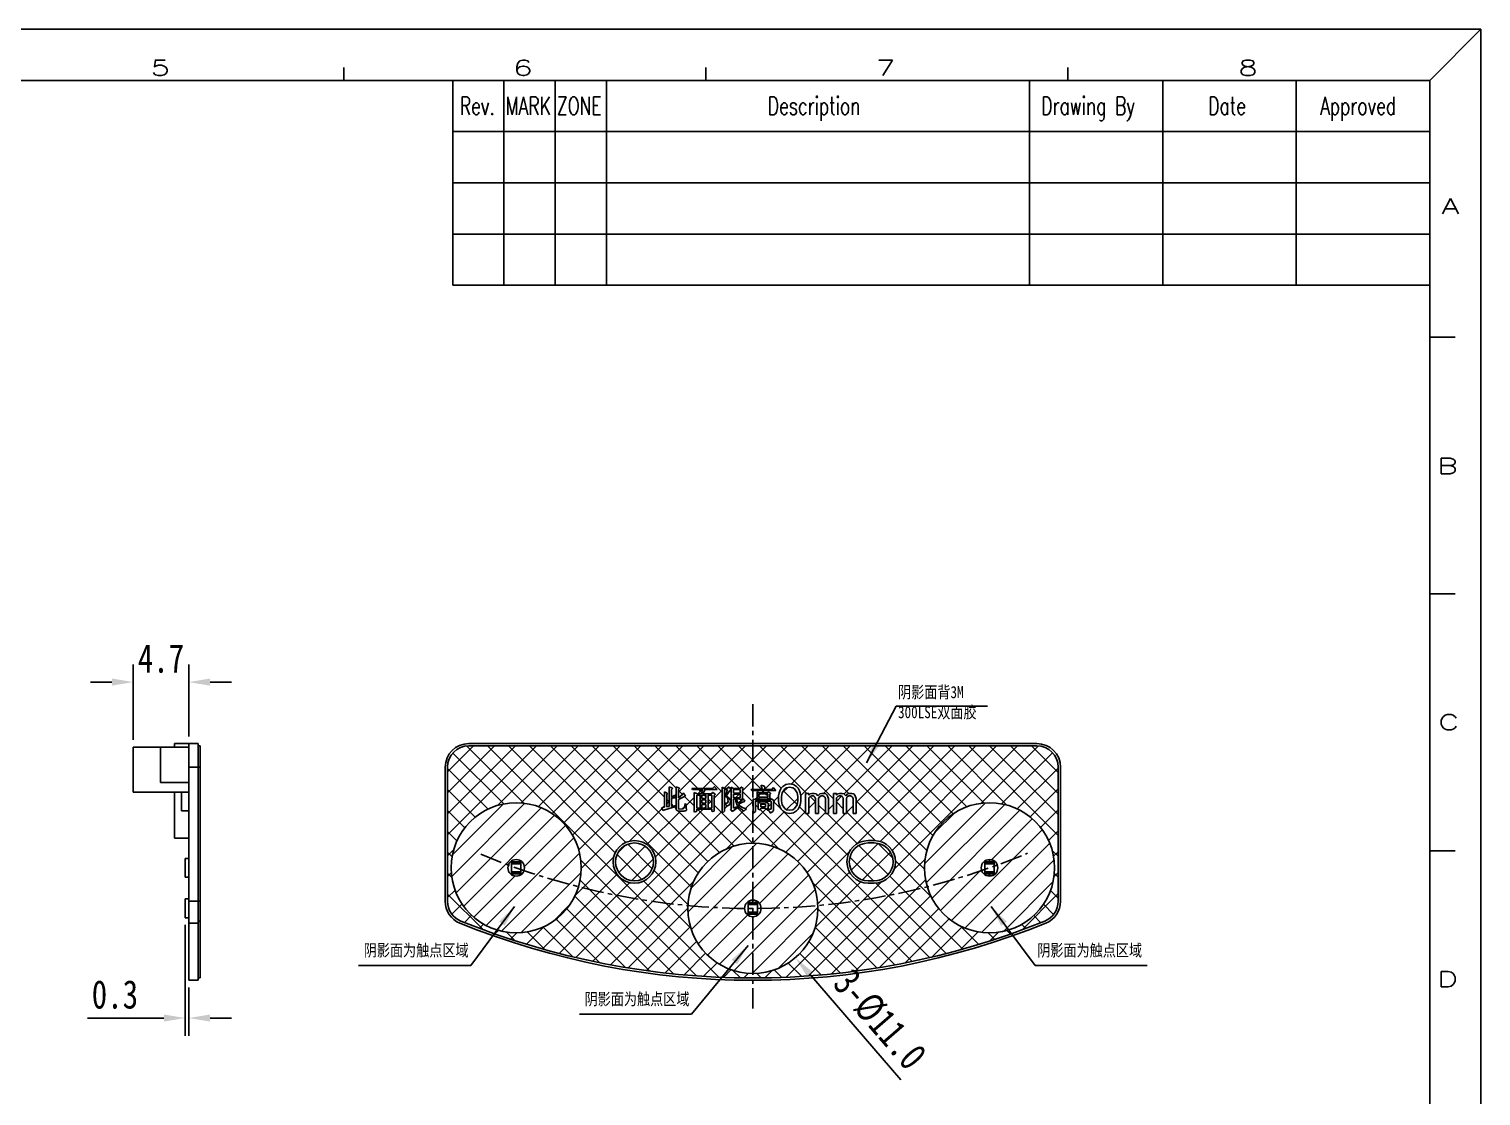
# Model space of a CAD drawing. Header units: inches. Extents: x 847 to 1105, y -1630 to -1447.
# Drawn here: x 981.9 to 1104.6, y -1537.6 to -1447.5 of the extents above; entities that cross this region are included whole.
import ezdxf

# ---------------------------------------------------------------- set-up
doc = ezdxf.new("R2010")
doc.units = ezdxf.units.IN
doc.header["$LTSCALE"] = 5
doc.header["$MEASUREMENT"] = 0
doc.header["$PDMODE"] = 3
doc.header["$PDSIZE"] = 0.3125
doc.linetypes.add('CENTER', pattern=[0.6, 0.375, -0.075, 0.075, -0.075])
doc.linetypes.add('CENTER2', pattern=[28.575, 19.05, -3.175, 3.175, -3.175])
doc.layers.get('0').update_dxf_attribs({"linetype": 'CONTINUOUS'})
doc.layers.get('Defpoints').update_dxf_attribs({"linetype": 'CONTINUOUS'})
for name, color, linetype in [('01___PRT_ALL_DTM_PLN', 7, 'CONTINUOUS'), ('02___PRT_ALL_AXES', 7, 'CONTINUOUS'), ('03___PRT_ALL_CURVES', 7, 'CONTINUOUS'), ('TEXT', 3, 'CONTINUOUS'), ('TITLE', 5, 'CONTINUOUS')]:
    doc.layers.add(name, color=color, linetype=linetype)
doc.layers.add('CENTER', color=1, linetype='CENTER2', lineweight=15)
doc.styles.add('Design', font='', dxfattribs={"width": 0.8})
doc.styles.add('Form', font='romans.shx', dxfattribs={"width": 0.7})
doc.styles.get("Standard").update_dxf_attribs({"font": 'STSONG.TTF', "width": 0.8})
doc.styles.get('Design').set_extended_font_data('SimSun')
doc.dimstyles.get("Standard").update_dxf_attribs({"dimscale": 0.3, "dimtxt": 8, "dimasz": 6, "dimexe": 5, "dimexo": 2, "dimgap": 2.5, "dimtad": 1, "dimdec": 1, "dimzin": 4, "dimdsep": 46, "dimtxsty": 'Standard', "dimcen": 0.09, "dimclrd": 3, "dimclre": 3, "dimclrt": 3, "dimadec": 0, "dimazin": 0, "dimtp": 0.01, "dimtm": 0.01, "dimtfac": 1, "dimtdec": 1, "dimtix": 1, "dimtofl": 0, "dimtmove": 0, "dimatfit": 3, "dimfxl": 1, "dimtolj": 1, "dimtzin": 4, "dimarcsym": 0})

# ---------------------------------------------------------------- blocks, each defined once
blk = doc.blocks.new('10')
at = {"layer": 'TITLE', "color": 0}
for p, q in [((-816.31, -29.01), (-1113.31, -29.01)), ((-816.31, -29.01), (-821.3, -34.01)), ((-816.31, -239.02), (-816.31, -29.01))]:
    blk.add_line(p, q, dxfattribs=at)
at = {"layer": 'TITLE', "color": 5}
for p, q in [((-927.03, -34.01), (-927.03, -32.76)), ((-821.3, -34.01), (-1103.3, -34.01)), ((-916.44, -53.96), (-916.44, -34.01)), ((-911.45, -53.96), (-911.45, -34.01)), ((-911.45, -53.96), (-911.45, -34.01)), ((-906.46, -53.96), (-906.46, -34.01)), ((-901.46, -53.96), (-901.46, -34.01)), ((-860.26, -53.96), (-860.26, -34.01)), ((-847.27, -53.96), (-847.27, -34.01)), ((-834.29, -53.96), (-834.29, -34.01)), ((-821.3, -234.02), (-821.3, -34.01)), ((-821.3, -39), (-916.44, -39)), ((-821.3, -44), (-916.44, -44)), ((-821.3, -48.99), (-916.44, -48.99)), ((-916.44, -53.96), (-821.3, -53.96)), ((-821.3, -59.01), (-818.81, -59.01)), ((-821.3, -84.01), (-818.81, -84.01)), ((-821.3, -109.01), (-818.81, -109.01))]:
    blk.add_line(p, q, dxfattribs=at)
at = {"layer": 'TITLE', "color": 251}
for p, q in [((-891.78, -34.01), (-891.78, -32.76)), ((-856.53, -34.01), (-856.53, -32.76))]:
    blk.add_line(p, q, dxfattribs=at)
at = {"layer": 'TITLE', "color": 6, "style": 'Form', "width": 1.5}
for s, p in [('5', (-945.87, -33.54)), ('6', (-910.57, -33.54)), ('7', (-875.24, -33.54)), ('8', (-839.96, -33.54)), ('A', (-820.14, -47)), ('B', (-820.56, -72.3)), ('C', (-820.46, -97.25)), ('D', (-820.56, -122.26))]:
    blk.add_text(s, height=1.5, dxfattribs=at).set_placement(p)
at = {"layer": 'TITLE', "color": 0, "style": 'Form', "width": 0.7}
for s, p in [('Rev.', (-915.74, -37.36)), ('MARK', (-911.27, -37.36)), ('ZONE', (-906.28, -37.36)), ('Description', (-885.75, -37.36)), ('Drawing By', (-859.12, -37.36)), ('Date', (-842.86, -37.36)), ('Approved', (-831.96, -37.36))]:
    blk.add_text(s, height=1.748, dxfattribs=at).set_placement(p)
at = {"layer": 'TITLE', "color": 3, "ltscale": 10, "style": 'Design', "width": 0.8}
for tag, p in [('SCALE', (-843.55, -222.57)), ('SHEET', (-830.42, -227.68)), ('UNITS', (-909.5, -232.53)), ('REV', (-828.94, -232.54))]:
    blk.add_attdef(tag, p, '', height=2, dxfattribs=at)
blk = doc.blocks.new('*D4')
at = {"layer": '01___PRT_ALL_DTM_PLN', "color": 3, "lineweight": -2, "transparency": 16777216}
for p, q in [((995.14, -1523.19), (995.14, -1532.55)), ((995.44, -1528.46), (995.44, -1532.55)), ((993.34, -1531.05), (986.87, -1531.05)), ((997.24, -1531.05), (999.04, -1531.05))]:
    blk.add_line(p, q, dxfattribs=at)
at = {"layer": '01___PRT_ALL_DTM_PLN', "color": 3, "transparency": 16777216}
for points in [[(993.34, -1531.35), (993.34, -1530.75), (995.14, -1531.05)], [(997.24, -1530.75), (997.24, -1531.35), (995.44, -1531.05)]]:
    blk.add_solid(points, dxfattribs=at)
at = {"layer": 'Defpoints', "color": 0, "transparency": 16777216}
for p in [(995.14, -1522.59), (995.44, -1527.86), (995.44, -1531.05)]:
    blk.add_point(p, dxfattribs=at)
at = {"layer": '01___PRT_ALL_DTM_PLN', "color": 3, "transparency": 16777216, "insert": (989.2, -1529.07), "char_height": 2.4, "attachment_point": 5}
blk.add_mtext('\\A1;0.3', dxfattribs=at)
blk = doc.blocks.new('*D5')
at = {"layer": '01___PRT_ALL_DTM_PLN', "color": 3, "lineweight": -2, "transparency": 16777216}
for p, q in [((990.74, -1507.56), (990.74, -1501.17)), ((995.44, -1507.26), (995.44, -1501.17)), ((988.94, -1502.67), (987.14, -1502.67)), ((997.24, -1502.67), (999.04, -1502.67))]:
    blk.add_line(p, q, dxfattribs=at)
at = {"layer": '01___PRT_ALL_DTM_PLN', "color": 3, "transparency": 16777216}
for points in [[(988.94, -1502.97), (988.94, -1502.37), (990.74, -1502.67)], [(997.24, -1502.37), (997.24, -1502.97), (995.44, -1502.67)]]:
    blk.add_solid(points, dxfattribs=at)
at = {"layer": 'Defpoints', "color": 0, "transparency": 16777216}
for p in [(990.74, -1502.67), (995.44, -1507.86), (990.74, -1508.16)]:
    blk.add_point(p, dxfattribs=at)
at = {"layer": '01___PRT_ALL_DTM_PLN', "color": 3, "transparency": 16777216, "insert": (993.09, -1500.69), "char_height": 2.4, "attachment_point": 5}
blk.add_mtext('\\A1;4.7', dxfattribs=at)
blk = doc.blocks.new('*D17')
at = {"layer": '01___PRT_ALL_DTM_PLN', "color": 3, "lineweight": -2, "transparency": 16777216}
for p, q in [((1043.09, -1521.79), (1043.14, -1521.79)), ((1043.11, -1521.82), (1043.11, -1521.77)), ((1055.61, -1536.26), (1047.89, -1527.32))]:
    blk.add_line(p, q, dxfattribs=at)
at = {"layer": '01___PRT_ALL_DTM_PLN', "color": 3, "transparency": 16777216}
blk.add_solid([(1048.11, -1527.12), (1047.66, -1527.51), (1046.71, -1525.96)], dxfattribs=at)
at = {"layer": 'Defpoints', "color": 0, "transparency": 16777216}
for p in [(1039.52, -1517.63), (1046.71, -1525.96)]:
    blk.add_point(p, dxfattribs=at)
at = {"layer": '01___PRT_ALL_DTM_PLN', "color": 3, "transparency": 16777216, "insert": (1053.84, -1531.17), "char_height": 2.4, "attachment_point": 5, "rotation": 310.8348}
blk.add_mtext('3-\\A1;%%c11.0', dxfattribs=at)

msp = doc.modelspace()

# ---------------------------------------------------------------- hatches: boundary and pattern name
at = {"layer": '01___PRT_ALL_DTM_PLN'}
h = msp.add_hatch(dxfattribs=at)
h.set_pattern_fill('ANSI37', color=4, scale=10, style=0)
h.set_pattern_definition([(45, (-422.3956, -1.3329), (-0.8838835, 0.8838835), []), (135, (-422.3956, -1.3329), (-0.8838835, -0.8838835), [])])
h.paths.add_polyline_path([(1043.11, -1508.06), (1019.11, -1508.06, 0.414214), (1017.31, -1509.86), (1017.31, -1521.19, 0.305615), (1018.44, -1522.86, 0.096396), (1043.11, -1527.66), (1043.11, -1527.29, -0.414214), (1037.61, -1521.79, -0.011475), (1037.62, -1521.54, -0.039176), (1028.38, -1519.95, -0.862695), (1017.61, -1518.36, -1), (1028.61, -1518.36, -0.073713), (1028.38, -1519.95, 0.039176), (1037.62, -1521.54, -0.400833), (1043.11, -1516.29), (1043.11, -1511.83), (1043.02, -1511.83), (1042.94, -1511.75), (1043.11, -1511.75)])
h.paths.add_polyline_path([(1036.03, -1511.51), (1036.31, -1511.63), (1036.31, -1511.67), (1036.23, -1511.75), (1036.23, -1512.38), (1036.31, -1512.38), (1036.43, -1512.26), (1036.47, -1512.26), (1036.59, -1512.42), (1036.59, -1512.46), (1036.23, -1512.46), (1036.23, -1513.18), (1036.59, -1513.1), (1036.59, -1513.18), (1035.68, -1513.45), (1035.52, -1513.53), (1035.4, -1513.29), (1035.64, -1513.25), (1035.64, -1511.95), (1035.88, -1512.06), (1035.88, -1512.1), (1035.84, -1512.18), (1035.84, -1513.22), (1036.03, -1513.18)], flags=16)
h.paths.add_polyline_path([(1036.63, -1511.51), (1036.91, -1511.63), (1036.91, -1511.67), (1036.83, -1511.75), (1036.83, -1512.46), (1037.19, -1512.14), (1037.23, -1512.06), (1037.26, -1512.06), (1037.42, -1512.3), (1037.23, -1512.38), (1036.83, -1512.58), (1036.83, -1513.37), (1036.87, -1513.41), (1037.23, -1513.37), (1037.3, -1513.29), (1037.42, -1512.94), (1037.46, -1512.98), (1037.46, -1513.37), (1037.54, -1513.41), (1037.46, -1513.53), (1037.3, -1513.57), (1036.83, -1513.57), (1036.71, -1513.53), (1036.63, -1513.45)], flags=16)
h.paths.add_polyline_path([(1037.94, -1511.67), (1039.69, -1511.67), (1039.84, -1511.51), (1039.88, -1511.51), (1040.08, -1511.75), (1039.09, -1511.75), (1038.89, -1512.1), (1039.61, -1512.1), (1039.69, -1511.99), (1039.73, -1511.99), (1039.92, -1512.14), (1039.92, -1512.18), (1039.84, -1512.26), (1039.84, -1513.57), (1039.69, -1513.61), (1039.65, -1513.57), (1039.65, -1513.41), (1038.38, -1513.41), (1038.38, -1513.57), (1038.18, -1513.65), (1038.14, -1513.61), (1038.14, -1511.99), (1038.42, -1512.1), (1038.77, -1512.1), (1038.85, -1511.75), (1038.02, -1511.75)], flags=16)
h.paths.add_polyline_path([(1038.38, -1512.22), (1038.65, -1512.22), (1038.65, -1513.33), (1038.38, -1513.33)], flags=0)
h.paths.add_polyline_path([(1038.81, -1512.22), (1039.13, -1512.22), (1039.13, -1512.5), (1038.81, -1512.5)], flags=0)
h.paths.add_polyline_path([(1038.81, -1512.62), (1039.13, -1512.62), (1039.13, -1512.9), (1038.81, -1512.9)], flags=0)
h.paths.add_polyline_path([(1038.81, -1513.02), (1039.13, -1513.02), (1039.13, -1513.33), (1038.81, -1513.33)], flags=0)
h.paths.add_polyline_path([(1039.33, -1512.22), (1039.65, -1512.22), (1039.65, -1513.33), (1039.33, -1513.33)], flags=0)
h.paths.add_polyline_path([(1040.52, -1511.55), (1040.72, -1511.67), (1040.96, -1511.67), (1041.03, -1511.55), (1041.07, -1511.55), (1041.27, -1511.71), (1041.27, -1511.55), (1041.47, -1511.67), (1042.03, -1511.67), (1042.11, -1511.55), (1042.15, -1511.55), (1042.3, -1511.67), (1042.3, -1511.71), (1042.23, -1511.79), (1042.23, -1512.54), (1042.07, -1512.62), (1042.03, -1512.62), (1042.03, -1512.54), (1041.71, -1512.54), (1041.79, -1512.74), (1041.87, -1512.9), (1042.23, -1512.62), (1042.26, -1512.54), (1042.3, -1512.54), (1042.42, -1512.74), (1042.34, -1512.78), (1042.23, -1512.82), (1041.91, -1512.98), (1042.03, -1513.14), (1042.3, -1513.29), (1042.54, -1513.37), (1042.58, -1513.41), (1042.46, -1513.45), (1042.34, -1513.57), (1041.99, -1513.29), (1041.88, -1513.17), (1041.87, -1513.18), (1041.87, -1513.25), (1041.63, -1513.41), (1041.43, -1513.57), (1041.35, -1513.61), (1041.23, -1513.41), (1041.27, -1513.41), (1041.27, -1511.75), (1041.15, -1511.83), (1040.88, -1512.26), (1041.07, -1512.46), (1041.19, -1512.62), (1041.23, -1512.74), (1041.19, -1512.86), (1041.15, -1513.02), (1041.03, -1513.1), (1040.92, -1513.14), (1040.88, -1513.14), (1040.88, -1513.06), (1040.8, -1512.98), (1040.72, -1512.94), (1040.72, -1513.57), (1040.6, -1513.69), (1040.52, -1513.65)], flags=16)
h.paths.add_polyline_path([(1040.72, -1511.75), (1040.96, -1511.75), (1040.8, -1512.26), (1040.8, -1512.3), (1040.96, -1512.46), (1041, -1512.62), (1041.03, -1512.74), (1040.96, -1512.9), (1040.72, -1512.9)], flags=16)
h.paths.add_polyline_path([(1041.47, -1511.75), (1042.03, -1511.75), (1042.03, -1512.06), (1041.47, -1512.06)], flags=0)
h.paths.add_polyline_path([(1041.47, -1512.14), (1042.03, -1512.14), (1042.03, -1512.46), (1041.47, -1512.46)], flags=0)
h.paths.add_polyline_path([(1034.91, -1517.86, -1), (1031.31, -1517.86, -1)], flags=16)
h.paths.add_polyline_path([(1034.71, -1517.86, -1), (1031.51, -1517.86, -1)], flags=0)
h.paths.add_polyline_path([(1068.91, -1509.86, 0.414214), (1067.11, -1508.06), (1043.11, -1508.06), (1043.11, -1511.75), (1043.93, -1511.75), (1043.89, -1511.71), (1043.85, -1511.51), (1043.81, -1511.43), (1043.81, -1511.39), (1044.01, -1511.43), (1044.09, -1511.47), (1044.14, -1511.61), (1044.09, -1511.75), (1044.73, -1511.75), (1044.8, -1511.59), (1044.84, -1511.59), (1045.04, -1511.83), (1043.11, -1511.83), (1043.11, -1512.53), (1043.34, -1512.62), (1044.61, -1512.62), (1044.69, -1512.54), (1044.92, -1512.7), (1044.92, -1512.74), (1044.84, -1512.82), (1044.84, -1513.49), (1044.8, -1513.61), (1044.57, -1513.73), (1044.57, -1513.69), (1044.49, -1513.57), (1044.45, -1513.53), (1044.37, -1513.49), (1044.33, -1513.45), (1044.37, -1513.41), (1044.65, -1513.41), (1044.65, -1512.74), (1043.34, -1512.74), (1043.34, -1513.61), (1043.11, -1513.75), (1043.11, -1516.29, -0.400833), (1048.61, -1521.54, 0.039176), (1057.85, -1519.95, -0.073713), (1057.61, -1518.36, -1), (1068.61, -1518.36, -0.862695), (1057.85, -1519.95, -0.039176), (1048.61, -1521.54, -0.011475), (1048.61, -1521.79, -0.414214), (1043.11, -1527.29), (1043.11, -1527.66, 0.096396), (1067.79, -1522.86, 0.305615), (1068.91, -1521.19)])
h.paths.add_polyline_path([(1049.13, -1512.07), (1049.29, -1512.12), (1049.4, -1512.23), (1049.5, -1512.49), (1049.5, -1513.77), (1049.24, -1513.77), (1049.24, -1512.49), (1049.19, -1512.39), (1049.13, -1512.33), (1049.03, -1512.28), (1048.87, -1512.28), (1048.77, -1512.33), (1048.72, -1512.39), (1048.67, -1512.49), (1048.67, -1513.77), (1048.41, -1513.77), (1048.41, -1512.49), (1048.35, -1512.39), (1048.3, -1512.33), (1048.2, -1512.28), (1048.09, -1512.28), (1047.94, -1512.33), (1047.83, -1512.44), (1047.83, -1513.77), (1047.57, -1513.77), (1047.57, -1512.07), (1047.83, -1512.07), (1047.83, -1512.23), (1047.94, -1512.12), (1048.09, -1512.07), (1048.3, -1512.07), (1048.46, -1512.12), (1048.61, -1512.28), (1048.77, -1512.12), (1048.93, -1512.07)], flags=16)
h.paths.add_polyline_path([(1049.92, -1512.07), (1050.18, -1512.07), (1050.18, -1512.23), (1050.28, -1512.12), (1050.44, -1512.07), (1050.65, -1512.07), (1050.8, -1512.12), (1050.96, -1512.28), (1051.11, -1512.12), (1051.27, -1512.07), (1051.48, -1512.07), (1051.63, -1512.12), (1051.74, -1512.23), (1051.84, -1512.49), (1051.84, -1513.77), (1051.58, -1513.77), (1051.58, -1512.49), (1051.53, -1512.39), (1051.48, -1512.33), (1051.37, -1512.28), (1051.22, -1512.28), (1051.11, -1512.33), (1051.06, -1512.39), (1051.01, -1512.49), (1051.01, -1513.77), (1050.75, -1513.77), (1050.75, -1512.49), (1050.7, -1512.39), (1050.65, -1512.33), (1050.54, -1512.28), (1050.44, -1512.28), (1050.28, -1512.33), (1050.18, -1512.44), (1050.18, -1513.77), (1049.92, -1513.77)], flags=16)
h.paths.add_polyline_path([(1047.05, -1511.86), (1047.1, -1512.02), (1047.16, -1512.28), (1047.16, -1512.76), (1047.1, -1513.03), (1047.05, -1513.19), (1046.95, -1513.4), (1046.79, -1513.56), (1046.53, -1513.72), (1046.22, -1513.77), (1045.91, -1513.72), (1045.65, -1513.56), (1045.49, -1513.4), (1045.38, -1513.19), (1045.33, -1513.03), (1045.28, -1512.76), (1045.28, -1512.28), (1045.33, -1512.02), (1045.38, -1511.86), (1045.49, -1511.64), (1045.65, -1511.48), (1045.91, -1511.32), (1046.22, -1511.27), (1046.53, -1511.32), (1046.79, -1511.48), (1046.95, -1511.64)], flags=16)
h.paths.add_polyline_path([(1046.84, -1512.02), (1046.9, -1512.33), (1046.9, -1512.71), (1046.84, -1513.03), (1046.63, -1513.35), (1046.48, -1513.45), (1046.22, -1513.5), (1045.96, -1513.45), (1045.8, -1513.35), (1045.59, -1513.03), (1045.54, -1512.71), (1045.54, -1512.33), (1045.59, -1512.02), (1045.8, -1511.7), (1045.96, -1511.59), (1046.22, -1511.54), (1046.48, -1511.59), (1046.63, -1511.7)], flags=0)
h.paths.add_polyline_path([(1044.61, -1512.06), (1044.61, -1512.1), (1044.53, -1512.18), (1044.53, -1512.5), (1044.41, -1512.58), (1044.37, -1512.54), (1044.37, -1512.46), (1043.61, -1512.46), (1043.61, -1512.54), (1043.46, -1512.58), (1043.46, -1511.95), (1043.65, -1512.02), (1044.33, -1512.02), (1044.41, -1511.95)], flags=16)
h.paths.add_polyline_path([(1044.37, -1512.1), (1044.37, -1512.38), (1043.61, -1512.38), (1043.61, -1512.1)], flags=0)
h.paths.add_polyline_path([(1044.49, -1512.98), (1044.45, -1512.98), (1044.41, -1513.06), (1044.41, -1513.33), (1044.25, -1513.41), (1044.21, -1513.41), (1044.17, -1513.33), (1043.77, -1513.33), (1043.77, -1513.41), (1043.61, -1513.45), (1043.57, -1513.41), (1043.57, -1512.82), (1043.77, -1512.9), (1044.17, -1512.9), (1044.25, -1512.78), (1044.25, -1512.82)], flags=16)
h.paths.add_polyline_path([(1044.17, -1512.98), (1044.17, -1513.22), (1043.77, -1513.22), (1043.77, -1512.98)], flags=16)
h.paths.add_polyline_path([(1052.86, -1516.06), (1053.36, -1516.06, -1), (1053.36, -1519.66), (1052.86, -1519.66, -1)], flags=16)
h.paths.add_polyline_path([(1052.86, -1516.26), (1053.36, -1516.26, -1), (1053.36, -1519.46), (1052.86, -1519.46, -1)], flags=0)
h = msp.add_hatch(dxfattribs=at)
h.set_pattern_fill('ANSI31', color=3, scale=10, style=0)
h.paths.add_polyline_path([(1017.61, -1518.36, 0.862695), (1028.38, -1519.95, -0.020032), (1023.78, -1518.59, -0.845376), (1022.41, -1518.36, -1), (1023.81, -1518.36, -0.08379), (1023.78, -1518.59, 0.020032), (1028.38, -1519.95, 0.073713), (1028.61, -1518.36, 1)])
h.paths.add_polyline_path([(1043.11, -1516.29, 0.400833), (1037.62, -1521.54, 0.020032), (1042.41, -1521.79, -0.412504), (1043.11, -1521.09)])
h.paths.add_polyline_path([(1057.61, -1518.36, 0.073713), (1057.85, -1519.95, 0.020032), (1062.45, -1518.59, -0.08379), (1062.41, -1518.36, -1), (1063.81, -1518.36, -0.845376), (1062.45, -1518.59, -0.020032), (1057.85, -1519.95, 0.862695), (1068.61, -1518.36, 1)])
h.paths.add_polyline_path([(1043.11, -1516.29), (1043.11, -1521.09, -0.412504), (1043.81, -1521.79, 0.020032), (1048.61, -1521.54, 0.400833)])
h.paths.add_polyline_path([(1048.61, -1521.79, 0.011475), (1048.61, -1521.54, -0.020032), (1043.81, -1521.79, -0.415925), (1043.11, -1522.49), (1043.11, -1527.29, 0.414214)])
h.paths.add_polyline_path([(1043.11, -1522.49, -0.415925), (1042.41, -1521.79, -0.020032), (1037.62, -1521.54, 0.011475), (1037.61, -1521.79, 0.414214), (1043.11, -1527.29)])

# ---------------------------------------------------------------- linework, layer by layer
at = {"color": 7, "linetype": 'Continuous'}
for p, q in [((994.24, -1508.16), (994.24, -1507.86)), ((996.24, -1507.86), (994.24, -1507.86)), ((995.44, -1527.86), (995.44, -1507.86)), ((996.24, -1507.86), (996.24, -1527.86)), ((1067.11, -1507.86), (1019.11, -1507.86)), ((990.74, -1511.96), (990.74, -1508.16)), ((995.44, -1508.16), (990.74, -1508.16)), ((993.04, -1511.16), (993.04, -1508.16)), ((996.24, -1509.86), (995.44, -1509.86)), ((1017.11, -1509.86), (1017.11, -1521.19)), ((1069.11, -1521.19), (1069.11, -1509.86)), ((995.44, -1511.16), (993.04, -1511.16)), ((995.44, -1511.96), (990.74, -1511.96)), ((994.24, -1515.86), (994.24, -1511.96)), ((994.84, -1513.56), (994.84, -1511.96)), ((995.44, -1513.56), (994.84, -1513.56)), ((995.44, -1515.86), (994.24, -1515.86)), ((995.44, -1517.56), (995.14, -1517.56)), ((995.14, -1519.16), (995.14, -1517.56)), ((1022.71, -1518.93), (1022.71, -1517.78)), ((1022.71, -1517.86), (1023.51, -1517.86)), ((1023.51, -1517.94), (1022.71, -1517.94)), ((1023.51, -1518.03), (1022.71, -1518.03)), ((1023.51, -1518.69), (1022.71, -1518.69)), ((1023.51, -1518.78), (1022.71, -1518.78)), ((1022.71, -1518.86), (1023.51, -1518.86)), ((1023.51, -1517.78), (1023.51, -1518.93)), ((1062.71, -1518.93), (1062.71, -1517.78)), ((1063.51, -1517.86), (1062.71, -1517.86)), ((1063.51, -1517.94), (1062.71, -1517.94)), ((1063.51, -1518.03), (1062.71, -1518.03)), ((1063.51, -1518.69), (1062.71, -1518.69)), ((1063.51, -1518.78), (1062.71, -1518.78)), ((1063.51, -1518.86), (1062.71, -1518.86)), ((1063.51, -1517.78), (1063.51, -1518.93)), ((995.44, -1519.16), (995.14, -1519.16)), ((995.44, -1520.99), (995.14, -1520.99)), ((995.14, -1522.59), (995.14, -1520.99)), ((996.24, -1521.19), (995.44, -1521.19)), ((1042.71, -1522.37), (1042.71, -1521.22)), ((1042.71, -1521.29), (1043.51, -1521.29)), ((1043.51, -1521.37), (1042.71, -1521.37)), ((1043.51, -1521.22), (1043.51, -1522.37)), ((995.44, -1522.59), (995.14, -1522.59)), ((1043.51, -1521.47), (1042.71, -1521.47)), ((1043.51, -1522.12), (1042.71, -1522.12)), ((1043.51, -1522.22), (1042.71, -1522.22)), ((1042.71, -1522.29), (1043.51, -1522.29)), ((996.24, -1523.04), (995.44, -1523.04))]:
    msp.add_line(p, q, dxfattribs=at)
for centre, radius, start, end in [((1019.11, -1509.86), 2, 90, 180), ((1067.11, -1509.86), 2, 0, 90), ((1063.11, -1517.51), 0.2, 233.2708, 306.7292), ((1063.11, -1519.21), 0.2, 53.2708, 126.7292), ((1019.11, -1521.19), 2, 180, 247.9757), ((1067.11, -1521.19), 2, 292.0243, 0), ((1043.11, -1461.86), 66, 247.9757, 292.0243)]:
    msp.add_arc(centre, radius, start, end, dxfattribs=at)
at = {"layer": '01___PRT_ALL_DTM_PLN', "color": 1, "linetype": 'CENTER'}
msp.add_line((1043.11, -1504.54), (1043.11, -1530.25), dxfattribs=at)
msp.add_arc((1043.11, -1461.86), 59.94, 247.4356, 292.7877, dxfattribs=at)
at = {"layer": '02___PRT_ALL_AXES', "color": 7, "linetype": 'Continuous'}
for p, q in [((996.24, -1508.06), (996.39, -1508.06)), ((996.39, -1508.06), (996.39, -1527.66)), ((1067.11, -1508.06), (1019.11, -1508.06)), ((996.24, -1509.86), (996.39, -1509.86)), ((1017.31, -1509.86), (1017.31, -1521.19)), ((1068.91, -1521.19), (1068.91, -1509.86)), ((1052.86, -1516.06), (1053.36, -1516.06)), ((1053.36, -1516.26), (1052.86, -1516.26)), ((1052.86, -1519.46), (1053.36, -1519.46)), ((1053.36, -1519.66), (1052.86, -1519.66)), ((996.24, -1521.19), (996.39, -1521.19)), ((996.24, -1522.86), (996.39, -1522.86)), ((995.44, -1527.86), (996.24, -1527.86)), ((996.24, -1527.66), (996.39, -1527.66))]:
    msp.add_line(p, q, dxfattribs=at)
for centre, radius in [((1023.11, -1518.36), 5.5), ((1063.11, -1518.36), 5.5), ((1033.11, -1517.86), 1.8), ((1033.11, -1517.86), 1.6), ((1043.11, -1521.79), 5.5), ((1023.11, -1518.36), 0.7), ((1063.11, -1518.36), 0.7), ((1043.11, -1521.79), 0.7)]:
    msp.add_circle(centre, radius, dxfattribs=at)
for centre, radius, start, end in [((1019.11, -1509.86), 1.8, 90, 180), ((1067.11, -1509.86), 1.8, 0, 90), ((1052.86, -1517.86), 1.8, 90, 270), ((1052.86, -1517.86), 1.6, 90, 270), ((1053.36, -1517.86), 1.8, 270, 90), ((1053.36, -1517.86), 1.6, 270, 90), ((1019.11, -1521.19), 1.8, 180, 247.9757), ((1067.11, -1521.19), 1.8, 292.0243, 0), ((1043.11, -1461.86), 65.8, 247.9757, 292.0243)]:
    msp.add_arc(centre, radius, start, end, dxfattribs=at)
at = {"layer": '03___PRT_ALL_CURVES', "color": 40, "linetype": 'Continuous'}
for p, q in [((1036.03, -1513.18), (1036.03, -1511.51)), ((1036.03, -1511.51), (1036.31, -1511.63)), ((1036.63, -1513.45), (1036.63, -1511.51)), ((1036.63, -1511.51), (1036.91, -1511.63)), ((1039.69, -1511.67), (1039.84, -1511.51)), ((1039.84, -1511.51), (1039.88, -1511.51)), ((1039.88, -1511.51), (1040.08, -1511.75)), ((1040.52, -1513.65), (1040.52, -1511.55)), ((1040.52, -1511.55), (1040.72, -1511.67)), ((1040.96, -1511.67), (1041.03, -1511.55)), ((1041.03, -1511.55), (1041.07, -1511.55)), ((1041.07, -1511.55), (1041.27, -1511.71)), ((1041.27, -1513.41), (1041.27, -1511.55)), ((1041.27, -1511.55), (1041.47, -1511.67)), ((1042.03, -1511.67), (1042.11, -1511.55)), ((1042.11, -1511.55), (1042.15, -1511.55)), ((1042.15, -1511.55), (1042.3, -1511.67)), ((1043.81, -1511.43), (1043.81, -1511.39)), ((1043.81, -1511.39), (1044.01, -1511.43)), ((1043.85, -1511.51), (1043.81, -1511.43)), ((1043.89, -1511.71), (1043.85, -1511.51)), ((1044.01, -1511.43), (1044.09, -1511.47)), ((1044.09, -1511.47), (1044.13, -1511.59)), ((1044.13, -1511.59), (1044.13, -1511.63)), ((1044.73, -1511.75), (1044.8, -1511.59)), ((1044.8, -1511.59), (1044.84, -1511.59)), ((1044.84, -1511.59), (1045.04, -1511.83)), ((1045.65, -1511.48), (1045.49, -1511.64)), ((1045.91, -1511.32), (1045.65, -1511.48)), ((1045.96, -1511.59), (1045.8, -1511.7)), ((1046.22, -1511.27), (1045.91, -1511.32)), ((1046.22, -1511.54), (1045.96, -1511.59)), ((1046.53, -1511.32), (1046.22, -1511.27)), ((1046.48, -1511.59), (1046.22, -1511.54)), ((1046.63, -1511.7), (1046.48, -1511.59)), ((1046.79, -1511.48), (1046.53, -1511.32)), ((1046.95, -1511.64), (1046.79, -1511.48)), ((1035.64, -1513.25), (1035.64, -1511.95)), ((1035.64, -1511.95), (1035.88, -1512.06)), ((1035.88, -1512.1), (1035.84, -1512.18)), ((1035.84, -1512.18), (1035.84, -1513.22)), ((1035.88, -1512.06), (1035.88, -1512.1)), ((1036.31, -1511.67), (1036.23, -1511.75)), ((1036.23, -1511.75), (1036.23, -1512.38)), ((1036.23, -1512.38), (1036.31, -1512.38)), ((1036.23, -1512.46), (1036.23, -1513.18)), ((1036.59, -1512.46), (1036.23, -1512.46)), ((1036.31, -1511.63), (1036.31, -1511.67)), ((1036.31, -1512.38), (1036.43, -1512.26)), ((1036.43, -1512.26), (1036.47, -1512.26)), ((1036.47, -1512.26), (1036.59, -1512.42)), ((1036.59, -1512.42), (1036.59, -1512.46)), ((1036.91, -1511.67), (1036.83, -1511.75)), ((1036.83, -1511.75), (1036.83, -1512.46)), ((1036.83, -1512.46), (1037.19, -1512.14)), ((1037.23, -1512.38), (1036.83, -1512.58)), ((1036.83, -1512.58), (1036.83, -1513.37)), ((1036.91, -1511.63), (1036.91, -1511.67)), ((1037.19, -1512.14), (1037.23, -1512.06)), ((1037.23, -1512.06), (1037.26, -1512.06)), ((1037.42, -1512.3), (1037.23, -1512.38)), ((1037.26, -1512.06), (1037.42, -1512.3)), ((1038.02, -1511.75), (1037.94, -1511.67)), ((1037.94, -1511.67), (1039.69, -1511.67)), ((1038.85, -1511.75), (1038.02, -1511.75)), ((1038.14, -1513.61), (1038.14, -1511.99)), ((1038.14, -1511.99), (1038.42, -1512.1)), ((1038.38, -1513.33), (1038.38, -1512.22)), ((1038.38, -1512.22), (1038.65, -1512.22)), ((1038.42, -1512.1), (1038.77, -1512.1)), ((1038.65, -1512.22), (1038.65, -1513.33)), ((1038.77, -1512.1), (1038.85, -1511.75)), ((1038.81, -1512.5), (1038.81, -1512.22)), ((1038.81, -1512.22), (1039.13, -1512.22)), ((1039.13, -1512.5), (1038.81, -1512.5)), ((1038.81, -1512.9), (1038.81, -1512.62)), ((1038.81, -1512.62), (1039.13, -1512.62)), ((1039.09, -1511.75), (1038.89, -1512.1)), ((1038.89, -1512.1), (1039.61, -1512.1)), ((1040.08, -1511.75), (1039.09, -1511.75)), ((1039.13, -1512.22), (1039.13, -1512.5)), ((1039.13, -1512.62), (1039.13, -1512.9)), ((1039.33, -1513.33), (1039.33, -1512.22)), ((1039.33, -1512.22), (1039.65, -1512.22)), ((1039.61, -1512.1), (1039.69, -1511.99)), ((1039.65, -1512.22), (1039.65, -1513.33)), ((1039.69, -1511.99), (1039.73, -1511.99)), ((1039.73, -1511.99), (1039.92, -1512.14)), ((1039.92, -1512.18), (1039.84, -1512.26)), ((1039.84, -1512.26), (1039.84, -1513.57)), ((1039.92, -1512.14), (1039.92, -1512.18)), ((1040.72, -1511.67), (1040.96, -1511.67)), ((1040.72, -1512.9), (1040.72, -1511.75)), ((1040.72, -1511.75), (1040.96, -1511.75)), ((1040.96, -1511.75), (1040.8, -1512.26)), ((1040.8, -1512.26), (1040.8, -1512.3)), ((1040.8, -1512.3), (1040.96, -1512.46)), ((1041.15, -1511.83), (1040.88, -1512.26)), ((1040.88, -1512.26), (1041.07, -1512.46)), ((1040.96, -1512.46), (1041, -1512.62)), ((1041.03, -1512.74), (1040.96, -1512.9)), ((1041, -1512.62), (1041.03, -1512.74)), ((1041.07, -1512.46), (1041.19, -1512.62)), ((1041.27, -1511.75), (1041.15, -1511.83)), ((1041.19, -1512.62), (1041.23, -1512.74)), ((1041.23, -1512.74), (1041.19, -1512.86)), ((1041.47, -1511.67), (1042.03, -1511.67)), ((1041.47, -1512.06), (1041.47, -1511.75)), ((1041.47, -1511.75), (1042.03, -1511.75)), ((1042.03, -1512.06), (1041.47, -1512.06)), ((1041.47, -1512.46), (1041.47, -1512.14)), ((1041.47, -1512.14), (1042.03, -1512.14)), ((1042.03, -1512.46), (1041.47, -1512.46)), ((1041.47, -1512.54), (1041.47, -1513.33)), ((1041.63, -1512.54), (1041.47, -1512.54)), ((1041.67, -1512.74), (1041.63, -1512.54)), ((1041.79, -1513.06), (1041.67, -1512.74)), ((1041.71, -1512.54), (1041.79, -1512.74)), ((1042.03, -1512.54), (1041.71, -1512.54)), ((1041.79, -1512.74), (1041.87, -1512.9)), ((1041.87, -1512.9), (1042.23, -1512.62)), ((1042.23, -1512.82), (1041.91, -1512.98)), ((1042.03, -1511.75), (1042.03, -1512.06)), ((1042.03, -1512.14), (1042.03, -1512.46)), ((1042.03, -1512.62), (1042.03, -1512.54)), ((1042.07, -1512.62), (1042.03, -1512.62)), ((1042.23, -1512.54), (1042.07, -1512.62)), ((1042.3, -1511.71), (1042.23, -1511.79)), ((1042.23, -1511.79), (1042.23, -1512.54)), ((1042.23, -1512.62), (1042.26, -1512.54)), ((1042.34, -1512.78), (1042.23, -1512.82)), ((1042.26, -1512.54), (1042.3, -1512.54)), ((1042.3, -1511.67), (1042.3, -1511.71)), ((1042.3, -1512.54), (1042.42, -1512.74)), ((1042.42, -1512.74), (1042.34, -1512.78)), ((1043.02, -1511.83), (1042.94, -1511.75)), ((1042.94, -1511.75), (1044.73, -1511.75)), ((1045.04, -1511.83), (1043.02, -1511.83)), ((1043.14, -1513.73), (1043.14, -1512.54)), ((1043.14, -1512.54), (1043.34, -1512.62)), ((1043.34, -1512.62), (1044.61, -1512.62)), ((1043.34, -1512.74), (1043.34, -1513.61)), ((1044.65, -1512.74), (1043.34, -1512.74)), ((1043.46, -1512.58), (1043.46, -1511.95)), ((1043.46, -1511.95), (1043.65, -1512.02)), ((1043.61, -1512.54), (1043.46, -1512.58)), ((1043.57, -1513.41), (1043.57, -1512.82)), ((1043.57, -1512.82), (1043.77, -1512.9)), ((1043.61, -1512.38), (1043.61, -1512.1)), ((1043.61, -1512.1), (1044.37, -1512.1)), ((1044.37, -1512.38), (1043.61, -1512.38)), ((1043.61, -1512.46), (1043.61, -1512.54)), ((1044.37, -1512.46), (1043.61, -1512.46)), ((1043.65, -1512.02), (1044.33, -1512.02)), ((1043.93, -1511.75), (1043.89, -1511.71)), ((1044.13, -1511.63), (1044.09, -1511.75)), ((1044.17, -1512.9), (1044.25, -1512.78)), ((1044.25, -1512.78), (1044.25, -1512.82)), ((1044.25, -1512.82), (1044.49, -1512.98)), ((1044.33, -1512.02), (1044.41, -1511.95)), ((1044.37, -1512.1), (1044.37, -1512.38)), ((1044.37, -1512.54), (1044.37, -1512.46)), ((1044.41, -1512.58), (1044.37, -1512.54)), ((1044.41, -1511.95), (1044.61, -1512.06)), ((1044.53, -1512.5), (1044.41, -1512.58)), ((1044.61, -1512.1), (1044.53, -1512.18)), ((1044.53, -1512.18), (1044.53, -1512.5)), ((1044.61, -1512.06), (1044.61, -1512.1)), ((1044.61, -1512.62), (1044.69, -1512.54)), ((1044.65, -1513.41), (1044.65, -1512.74)), ((1044.69, -1512.54), (1044.92, -1512.7)), ((1044.92, -1512.74), (1044.84, -1512.82)), ((1044.84, -1512.82), (1044.84, -1513.49)), ((1044.92, -1512.7), (1044.92, -1512.74)), ((1045.33, -1512.02), (1045.28, -1512.28)), ((1045.28, -1512.28), (1045.28, -1512.76)), ((1045.28, -1512.76), (1045.33, -1513.03)), ((1045.38, -1511.86), (1045.33, -1512.02)), ((1045.49, -1511.64), (1045.38, -1511.86)), ((1045.59, -1512.02), (1045.54, -1512.33)), ((1045.54, -1512.33), (1045.54, -1512.71)), ((1045.54, -1512.71), (1045.59, -1513.03)), ((1045.8, -1511.7), (1045.59, -1512.02)), ((1046.84, -1512.02), (1046.63, -1511.7)), ((1046.9, -1512.33), (1046.84, -1512.02)), ((1046.84, -1513.03), (1046.9, -1512.71)), ((1046.9, -1512.71), (1046.9, -1512.33)), ((1047.05, -1511.86), (1046.95, -1511.64)), ((1047.1, -1512.02), (1047.05, -1511.86)), ((1047.16, -1512.28), (1047.1, -1512.02)), ((1047.1, -1513.03), (1047.16, -1512.76)), ((1047.16, -1512.76), (1047.16, -1512.28)), ((1047.57, -1513.77), (1047.57, -1512.07)), ((1047.57, -1512.07), (1047.83, -1512.07)), ((1047.83, -1512.07), (1047.83, -1512.23)), ((1047.83, -1512.23), (1047.94, -1512.12)), ((1047.94, -1512.33), (1047.83, -1512.44)), ((1047.83, -1512.44), (1047.83, -1513.77)), ((1047.94, -1512.12), (1048.09, -1512.07)), ((1048.09, -1512.28), (1047.94, -1512.33)), ((1048.09, -1512.07), (1048.3, -1512.07)), ((1048.2, -1512.28), (1048.09, -1512.28)), ((1048.3, -1512.33), (1048.2, -1512.28)), ((1048.3, -1512.07), (1048.46, -1512.12)), ((1048.35, -1512.39), (1048.3, -1512.33)), ((1048.41, -1512.49), (1048.35, -1512.39)), ((1048.41, -1513.77), (1048.41, -1512.49)), ((1048.46, -1512.12), (1048.61, -1512.28)), ((1048.61, -1512.28), (1048.77, -1512.12)), ((1048.72, -1512.39), (1048.67, -1512.49)), ((1048.67, -1512.49), (1048.67, -1513.77)), ((1048.77, -1512.33), (1048.72, -1512.39)), ((1048.77, -1512.12), (1048.93, -1512.07)), ((1048.87, -1512.28), (1048.77, -1512.33)), ((1049.03, -1512.28), (1048.87, -1512.28)), ((1048.93, -1512.07), (1049.13, -1512.07)), ((1049.13, -1512.33), (1049.03, -1512.28)), ((1049.13, -1512.07), (1049.29, -1512.12)), ((1049.19, -1512.39), (1049.13, -1512.33)), ((1049.24, -1512.49), (1049.19, -1512.39)), ((1049.24, -1513.77), (1049.24, -1512.49)), ((1049.29, -1512.12), (1049.4, -1512.23)), ((1049.4, -1512.23), (1049.5, -1512.49)), ((1049.5, -1512.49), (1049.5, -1513.77)), ((1049.92, -1512.07), (1050.18, -1512.07)), ((1049.92, -1513.77), (1049.92, -1512.07)), ((1050.18, -1512.07), (1050.18, -1512.23)), ((1050.18, -1512.23), (1050.28, -1512.12)), ((1050.28, -1512.33), (1050.18, -1512.44)), ((1050.18, -1512.44), (1050.18, -1513.77)), ((1050.28, -1512.12), (1050.44, -1512.07)), ((1050.44, -1512.28), (1050.28, -1512.33)), ((1050.44, -1512.07), (1050.65, -1512.07)), ((1050.54, -1512.28), (1050.44, -1512.28)), ((1050.65, -1512.33), (1050.54, -1512.28)), ((1050.65, -1512.07), (1050.8, -1512.12)), ((1050.7, -1512.39), (1050.65, -1512.33)), ((1050.75, -1512.49), (1050.7, -1512.39)), ((1050.75, -1513.77), (1050.75, -1512.49)), ((1050.8, -1512.12), (1050.96, -1512.28)), ((1050.96, -1512.28), (1051.11, -1512.12)), ((1051.06, -1512.39), (1051.01, -1512.49)), ((1051.01, -1512.49), (1051.01, -1513.77)), ((1051.11, -1512.33), (1051.06, -1512.39)), ((1051.11, -1512.12), (1051.27, -1512.07)), ((1051.22, -1512.28), (1051.11, -1512.33)), ((1051.37, -1512.28), (1051.22, -1512.28)), ((1051.27, -1512.07), (1051.48, -1512.07)), ((1051.48, -1512.33), (1051.37, -1512.28)), ((1051.48, -1512.07), (1051.63, -1512.12)), ((1051.53, -1512.39), (1051.48, -1512.33)), ((1051.58, -1512.49), (1051.53, -1512.39)), ((1051.58, -1513.77), (1051.58, -1512.49)), ((1051.63, -1512.12), (1051.74, -1512.23)), ((1051.74, -1512.23), (1051.84, -1512.49)), ((1051.84, -1512.49), (1051.84, -1513.77)), ((1035.4, -1513.29), (1035.64, -1513.25)), ((1035.52, -1513.53), (1035.4, -1513.29)), ((1035.68, -1513.45), (1035.52, -1513.53)), ((1036.59, -1513.18), (1035.68, -1513.45)), ((1035.84, -1513.22), (1036.03, -1513.18)), ((1036.23, -1513.18), (1036.59, -1513.1)), ((1036.59, -1513.1), (1036.59, -1513.18)), ((1036.71, -1513.53), (1036.63, -1513.45)), ((1036.83, -1513.57), (1036.71, -1513.53)), ((1036.83, -1513.37), (1036.87, -1513.41)), ((1037.3, -1513.57), (1036.83, -1513.57)), ((1036.87, -1513.41), (1037.23, -1513.37)), ((1037.23, -1513.37), (1037.3, -1513.29)), ((1037.3, -1513.29), (1037.42, -1512.94)), ((1037.46, -1513.53), (1037.3, -1513.57)), ((1037.42, -1512.94), (1037.46, -1512.98)), ((1037.46, -1512.98), (1037.46, -1513.37)), ((1037.46, -1513.37), (1037.54, -1513.41)), ((1037.54, -1513.41), (1037.46, -1513.53)), ((1038.18, -1513.65), (1038.14, -1513.61)), ((1038.38, -1513.57), (1038.18, -1513.65)), ((1038.65, -1513.33), (1038.38, -1513.33)), ((1038.38, -1513.41), (1038.38, -1513.57)), ((1039.65, -1513.41), (1038.38, -1513.41)), ((1039.13, -1512.9), (1038.81, -1512.9)), ((1038.81, -1513.33), (1038.81, -1513.02)), ((1038.81, -1513.02), (1039.13, -1513.02)), ((1039.13, -1513.33), (1038.81, -1513.33)), ((1039.13, -1513.02), (1039.13, -1513.33)), ((1039.65, -1513.33), (1039.33, -1513.33)), ((1039.65, -1513.57), (1039.65, -1513.41)), ((1039.69, -1513.61), (1039.65, -1513.57)), ((1039.84, -1513.57), (1039.69, -1513.61)), ((1040.6, -1513.69), (1040.52, -1513.65)), ((1040.72, -1513.57), (1040.6, -1513.69)), ((1040.96, -1512.9), (1040.72, -1512.9)), ((1040.72, -1512.94), (1040.72, -1513.57)), ((1040.8, -1512.98), (1040.72, -1512.94)), ((1040.88, -1513.06), (1040.8, -1512.98)), ((1040.88, -1513.14), (1040.88, -1513.06)), ((1040.92, -1513.14), (1040.88, -1513.14)), ((1041.03, -1513.1), (1040.92, -1513.14)), ((1041.15, -1513.02), (1041.03, -1513.1)), ((1041.19, -1512.86), (1041.15, -1513.02)), ((1041.35, -1513.61), (1041.23, -1513.41)), ((1041.23, -1513.41), (1041.27, -1513.41)), ((1041.43, -1513.57), (1041.35, -1513.61)), ((1041.63, -1513.41), (1041.43, -1513.57)), ((1041.47, -1513.33), (1041.87, -1513.18)), ((1041.87, -1513.25), (1041.63, -1513.41)), ((1041.99, -1513.29), (1041.79, -1513.06)), ((1041.87, -1513.18), (1041.87, -1513.25)), ((1041.91, -1512.98), (1042.03, -1513.14)), ((1042.34, -1513.57), (1041.99, -1513.29)), ((1042.03, -1513.14), (1042.3, -1513.29)), ((1042.3, -1513.29), (1042.54, -1513.37)), ((1042.46, -1513.45), (1042.34, -1513.57)), ((1042.58, -1513.41), (1042.46, -1513.45)), ((1042.54, -1513.37), (1042.58, -1513.41)), ((1043.34, -1513.61), (1043.14, -1513.73)), ((1043.61, -1513.45), (1043.57, -1513.41)), ((1043.77, -1513.41), (1043.61, -1513.45)), ((1043.77, -1512.9), (1044.17, -1512.9)), ((1043.77, -1513.22), (1043.77, -1512.98)), ((1043.77, -1512.98), (1044.17, -1512.98)), ((1044.17, -1513.22), (1043.77, -1513.22)), ((1043.77, -1513.33), (1043.77, -1513.41)), ((1044.17, -1513.33), (1043.77, -1513.33)), ((1044.17, -1512.98), (1044.17, -1513.22)), ((1044.21, -1513.41), (1044.17, -1513.33)), ((1044.25, -1513.41), (1044.21, -1513.41)), ((1044.41, -1513.33), (1044.25, -1513.41)), ((1044.33, -1513.45), (1044.37, -1513.41)), ((1044.37, -1513.49), (1044.33, -1513.45)), ((1044.37, -1513.41), (1044.65, -1513.41)), ((1044.45, -1513.53), (1044.37, -1513.49)), ((1044.45, -1512.98), (1044.41, -1513.06)), ((1044.41, -1513.06), (1044.41, -1513.33)), ((1044.49, -1512.98), (1044.45, -1512.98)), ((1044.49, -1513.57), (1044.45, -1513.53)), ((1044.57, -1513.69), (1044.49, -1513.57)), ((1044.8, -1513.61), (1044.57, -1513.73)), ((1044.57, -1513.73), (1044.57, -1513.69)), ((1044.84, -1513.49), (1044.8, -1513.61)), ((1045.33, -1513.03), (1045.38, -1513.19)), ((1045.38, -1513.19), (1045.49, -1513.4)), ((1045.49, -1513.4), (1045.65, -1513.56)), ((1045.59, -1513.03), (1045.8, -1513.35)), ((1045.65, -1513.56), (1045.91, -1513.72)), ((1045.8, -1513.35), (1045.96, -1513.45)), ((1045.91, -1513.72), (1046.22, -1513.77)), ((1045.96, -1513.45), (1046.22, -1513.5)), ((1046.22, -1513.5), (1046.48, -1513.45)), ((1046.22, -1513.77), (1046.53, -1513.72)), ((1046.48, -1513.45), (1046.63, -1513.35)), ((1046.53, -1513.72), (1046.79, -1513.56)), ((1046.63, -1513.35), (1046.84, -1513.03)), ((1046.79, -1513.56), (1046.95, -1513.4)), ((1046.95, -1513.4), (1047.05, -1513.19)), ((1047.05, -1513.19), (1047.1, -1513.03)), ((1047.83, -1513.77), (1047.57, -1513.77)), ((1048.67, -1513.77), (1048.41, -1513.77)), ((1049.5, -1513.77), (1049.24, -1513.77)), ((1050.18, -1513.77), (1049.92, -1513.77)), ((1051.01, -1513.77), (1050.75, -1513.77)), ((1051.84, -1513.77), (1051.58, -1513.77))]:
    msp.add_line(p, q, dxfattribs=at)

# ---------------------------------------------------------------- block references
at = {"layer": 'CENTER', "color": 0, "xscale": 0.8678017233221659, "yscale": 0.8678017233221659, "zscale": 0.8678017233221659}
msp.add_blockref('10', (1813.03, -1422.32), dxfattribs=at)

# ---------------------------------------------------------------- texts
at = {"layer": 'TEXT', "char_height": 1.0152, "attachment_point": 1}
for s, insert, width in [('{\\fSimSun|b0|i0|c134|p2;阴影面背3M 300LSE双面胶}', (1055.38, -1503.01), 7.5554), ('{\\fSimSun|b0|i0|c134|p2;阴影面为触点区域}', (1067.14, -1524.82), 9.3065)]:
    msp.add_mtext(s, dxfattribs=dict(at, insert=insert, width=width))
at = {"layer": 'TEXT', "char_height": 1.0152, "width": 9.3065, "attachment_point": 3, "rotation": 0}
for insert in [(1019.09, -1524.82), (1037.75, -1528.94)]:
    msp.add_mtext('{\\fSimSun|b0|i0|c134|p2;阴影面为触点区域}', dxfattribs=dict(at, insert=insert))

# ---------------------------------------------------------------- dimensions: what is measured, and where the dimension line sits
at = {"layer": '01___PRT_ALL_DTM_PLN', "color": 3}
dim = msp.add_linear_dim(base=(990.74, -1502.67), p1=(995.44, -1507.86), p2=(990.74, -1508.16), dimstyle='Standard', dxfattribs=at)
dim.commit()
dim.dimension.update_dxf_attribs({"geometry": '*D5', "text_midpoint": (993.09, -1500.69)})
dim = msp.add_diameter_dim_2p(p1=(1039.52, -1517.63), p2=(1046.71, -1525.96), text='3-<>', dimstyle='Standard', dxfattribs=at)
dim.commit()
dim.dimension.update_dxf_attribs({"geometry": '*D17', "text_midpoint": (1051.68, -1531.7), "dimtype": 163})
dim = msp.add_linear_dim(base=(995.44, -1531.05), p1=(995.14, -1522.59), p2=(995.44, -1527.86), text='0.3', dimstyle='Standard', dxfattribs=at)
dim.commit()
dim.dimension.update_dxf_attribs({"geometry": '*D4', "text_midpoint": (989.2, -1531.05), "dimtype": 160})

# ---------------------------------------------------------------- leaders
for points in [[(1052.71, -1509.5), (1055.21, -1504.69), (1062.94, -1504.69)], [(1022.98, -1521.64), (1019.27, -1526.6), (1009.79, -1526.6)], [(1063.25, -1521.64), (1066.96, -1526.6), (1076.44, -1526.6)], [(1042.7, -1524.92), (1037.93, -1530.72), (1028.45, -1530.72)]]:
    msp.add_leader(points, dimstyle='Standard', override={"dimgap": 2.5, "dimtad": 0}, dxfattribs=at)

doc.saveas('drawing.dxf')
